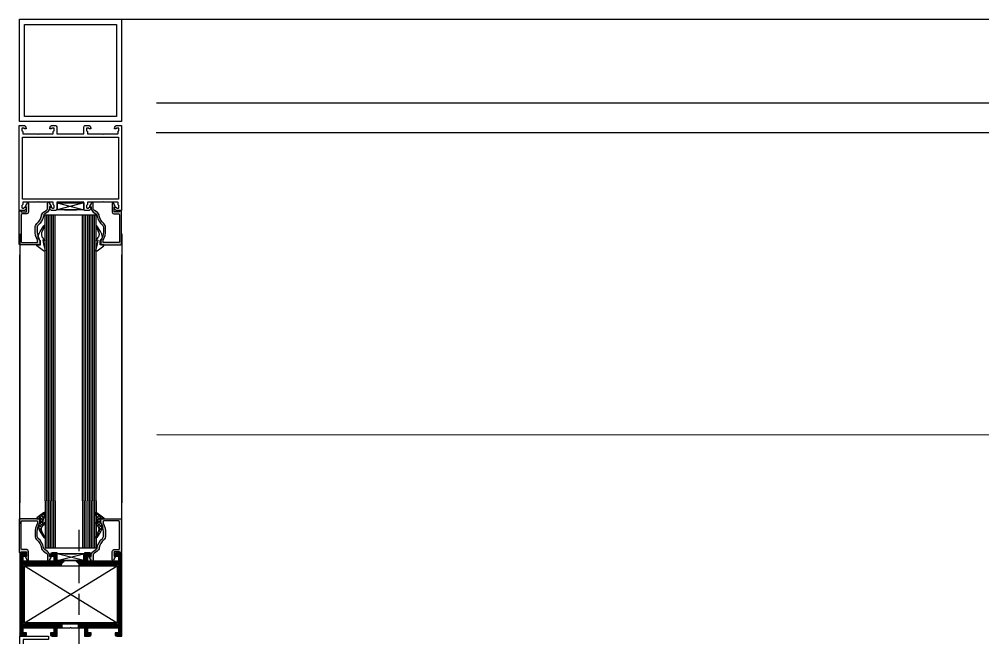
# Model space of a CAD drawing. Header units: inches. Extents: x 21 to 32698, y 13 to 3712.
# Drawn here: x 5101.7 to 5158.3, y 1315.8 to 1352.1 of the extents above; entities that cross this region are included whole.
import ezdxf

# ---------------------------------------------------------------- set-up
doc = ezdxf.new("R2010")
doc.units = ezdxf.units.IN
doc.header["$MEASUREMENT"] = 0
doc.linetypes.add('1+1 dbx a2$0$374_BLD_A1_BLOK_2$0$HIDDEN', pattern=[0.375, 0.25, -0.125])
for name, color, linetype, lineweight in [('Z_MİM_-KM-Gor-15', 8, 'Continuous', 25), ('Z_MİM_00', 8, 'Continuous', 25), ('Z_MİM_11', 8, 'Continuous', 25), ('Z_MİM_MYM_alüminyum levha', 8, 'Continuous', 25), ('Z_MİM_MYM_CAM', 8, 'Continuous', 25), ('Z_MİM_profiller', 8, 'Continuous', 25)]:
    doc.layers.add(name, color=color, linetype=linetype, lineweight=lineweight)

# ---------------------------------------------------------------- blocks, each defined once
blk = doc.blocks.new('*X99')
for p, q in [((0.6000000000000008, 14.74213562373095), (1.057864376269052, 15.2)), ((4.509902576697313, 11.4), (0.7549512883486603, 15.15495128834866)), ((0.9619417888266475, 13.33631045959123), (2.14321790242024, 14.51758657318482)), ((3.299999999999995, 10.84213562373095), (0.9979687022159378, 13.14416692151501)), ((1.298532951600398, 11.90513466939861), (3.153370446972448, 13.75997216477066)), ((1.607645654396018, 10.44648041922786), (4.16352299152466, 13.0023577563565)), ((4.328932188134529, 11.40000000000001), (5.173675536076872, 12.24474334794235)), ((1.069542366343369, 8.140610178208844), (1.571699141100899, 8.642766952966374)), ((4.506407832308855, 7.867960838455727), (1.5542718882059, 10.82009678255868)), ((1.858297259713005, 8.929365071578482), (3.299999999999995, 10.37106781186547)), ((4.501320343559641, 6.105281374238569), (1.898532951600403, 8.708068766197808)), ((1.898762177912838, 7.202063036811945), (3.582646961574107, 8.885947820473213)), ((2.485798732107331, 4.2535656850737), (4.555922317655451, 6.323689270621821)), ((4.046278254943945, 4.792556509887898), (2.487055078389392, 6.351779686442451)), ((2.552893218813454, 6.088427124746192), (4.432233047033633, 7.96776695296637)), ((1.327106781186547, 0.4406601717798216), (0.9114595351060168, 0.8563074178603519)), ((0.9590909090909095, 0.9590909090909095), (3.099999999999991, 3.099999999999991)), ((2.034213562373094, 1.501320343559641), (1.471252403545368, 2.064281502387369)), ((2.741320343559641, 2.561980515339465), (2.031045271984718, 3.272255586914386)), ((3.448427124746186, 3.622640687119284), (2.59083814042407, 4.480229671441403))]:
    blk.add_line(p, q)
blk = doc.blocks.new('A$C26d8dfcf')
h = blk.add_hatch()
h.set_pattern_fill('ANSI31', color=256, scale=0.1, angle=270, style=0)
h.set_pattern_definition([(314.9999999999999, (-13.5388378927928, 266.6406575571668), (0.0088388347648319, 0.0088388347648318), [])])
h.paths.add_polyline_path([(253.7968377056786, 47.57210713510129), (254.0968377056779, 47.57210713510129, -0.4142135623730951), (254.1968377056801, 47.47210713510093), (254.1968377056801, 47.37210713510103), (253.9968377056794, 47.37210713510103), (253.9968377056794, 47.07210713510129), (255.7968377056786, 47.07210713510129), (255.7968377056786, 47.37210713510103), (255.5973913585549, 47.37210713510103), (255.5973913585549, 47.48261541937654, -0.3837041459332901), (255.6968377056801, 47.57210713510129), (255.9968377056794, 47.57210713510129), (255.9968377056794, 47.07210713510129), (256.4314976259848, 47.07210713510129), (256.2729203447016, 46.91385399547106), (256.2729203447016, 46.87210713510103), (253.9968377056794, 46.87210713510103), (253.9968377056794, 44.26291940584042), (253.7968377056786, 44.26291940584042)])
h.paths.add_polyline_path([(253.9968377056794, 43.37210713510103), (256.2968377056786, 43.37210713510103), (256.2968377056786, 43.17210713510121), (255.9968377056794, 43.17210713510121), (255.9968377056794, 42.6721071351012), (255.6968377056801, 42.6721071351012, -0.414213562373095), (255.5968377056779, 42.77210713510111), (255.5968377056779, 42.87210713510103), (255.7968377056786, 42.87210713510103), (255.7968377056786, 43.17210713510121), (253.9968377056794, 43.17210713510121), (253.9968377056794, 42.87210713510103), (254.1968377056801, 42.87210713510103), (254.1968377056801, 42.77210713510111, -0.4142135623730951), (254.0968377056779, 42.6721071351012), (253.7968377056786, 42.6721071351012), (253.7968377056786, 44.26291940584042), (253.9968377056794, 44.26291940584042)])
h.paths.add_polyline_path([(259.5968377056779, 43.37210713510103), (259.5968377056779, 46.87210713510103), (257.2729203447015, 46.87210713510103), (257.2729203447015, 46.91385399547106), (257.1143430633711, 47.07210713510129), (257.5968377056779, 47.07210713510129), (257.5968377056779, 47.57210713510129), (257.8968377056772, 47.57210713510129, -0.414213562373095), (257.9968377056793, 47.47210713510093), (257.9968377056793, 47.37210713510103), (257.7968377056786, 47.37210713510103), (257.7968377056786, 47.07210713510129), (259.5968377056779, 47.07210713510129), (259.5968377056779, 47.37210713510103), (259.3968377056772, 47.37210713510103), (259.3968377056772, 47.47210713510093, -0.4142135623730951), (259.4968377056793, 47.57210713510129), (259.7968377056786, 47.57210713510129), (259.7968377056786, 42.6721071351012), (259.4968377056793, 42.6721071351012, -0.4142135623730951), (259.3968377056772, 42.77210713510111), (259.3968377056772, 42.87210713510103), (259.5968377056779, 42.87210713510103), (259.5968377056779, 43.17210713510121), (257.7968377056786, 43.17210713510121), (257.7968377056786, 42.87210713510103), (257.9968377056793, 42.87210713510103), (257.9968377056793, 42.77210713510111, -0.414213562373095), (257.8968377056772, 42.6721071351012), (257.5968377056779, 42.6721071351012), (257.5968377056779, 43.17210713510121), (257.2368377057173, 43.17210713510121), (257.2368377057173, 43.37210713510103)])
at = {"layer": 'Z_MİM_profiller'}
h = blk.add_hatch(color=256, dxfattribs=at)
edge = h.paths.add_edge_path()
edge.add_line((255.4314656409478, 67.81867010425592), (255.4314656409478, 68.0979293884925))
edge.add_arc((255.4860362415368, 68.09792938850161), 0.0545706005890452, 30.000000009713574, 180.0000000095641, ccw=False)
edge.add_line((255.5332957679421, 68.12521468880414), (255.6474464030507, 67.92749998909221))
edge.add_arc((255.6214656409378, 67.91249998909512), 0.0299999999980027, -90.00000000417958, 29.99999999577898, ccw=False)
edge.add_line((255.6214656409356, 67.88249998909714), (255.5514656409177, 67.88249998909714))
edge.add_line((255.5514656409177, 67.88249998909714), (255.5514656409177, 67.81867010425592))
edge.add_arc((255.2514656409218, 67.81867010424828), 0.2999999999959186, -54.99999999851178, 1.4575221030099783e-09, ccw=False)
edge.add_line((255.4235385718312, 67.5729244909694), (255.2693378171898, 67.46495196018168))
edge.add_arc((255.3840531044608, 67.30112155130274), 0.2000000000177347, 124.999999996698, 169.6787188949018)
edge.add_arc((254.2821763190579, 67.50178931094966), 0.919999999969564, 311.38325674383094, 349.6787189003962, ccw=False)
edge.add_arc((255.0226000712601, 66.66144850676386), 0.2000000000326194, 131.3832567315846, 179.9999999898222)
edge.add_line((254.8226000712275, 66.66144850679939), (254.8226000712275, 66.41488094148053))
edge.add_arc((255.8214656408996, 66.46249998915442), 0.9999999999888028, 182.7294026399551, 208.9550243750632)
edge.add_arc((254.7714656409131, 65.88155248717092), 0.2000000000246805, -9.893028618535027e-10, 28.955024370857814, ccw=False)
edge.add_line((254.9714656409378, 65.88155248716747), (254.9714656409378, 65.69249998910618))
edge.add_arc((254.9414656409452, 65.69249998909409), 0.0299999999926399, -89.9999999770389, 2.3096788481780095e-08, ccw=False)
edge.add_line((254.9414656409572, 65.66249998910143), (253.8014656409178, 65.66249998910143))
edge.add_arc((253.8014656409298, 65.69249998909413), 0.0299999999926968, 179.9999999769847, 269.99999997714747, ccw=False)
edge.add_line((253.7714656409371, 65.69249998910618), (253.7714656409371, 67.6124999891017))
edge.add_arc((253.8014656409298, 67.61249998911376), 0.0299999999926968, 90.00000002285259, 180.0000000230153, ccw=False)
edge.add_line((253.8014656409178, 67.64249998910645), (253.8614656409263, 67.64249998910645))
edge.add_arc((253.861465640938, 67.61249998909013), 0.0300000000163294, 2.2119706954981666e-08, 90.00000002230968, ccw=False)
edge.add_line((253.8914656409543, 67.6124999891017), (253.8914656409543, 67.59249998910627))
edge.add_line((253.8914656409543, 67.59249998910627), (254.1914656409572, 67.59249998910627))
edge.add_line((254.1914656409572, 67.59249998910627), (254.1914656409572, 67.8624999891017))
edge.add_line((254.1914656409572, 67.8624999891017), (254.1564656409464, 67.88270724853328))
edge.add_arc((254.1714656409367, 67.90868801064649), 0.0299999999948789, 150.00000001561, 240.0000000156941, ccw=False)
edge.add_line((254.1454848788235, 67.92368801063685), (254.2440692706514, 68.09444118609917))
edge.add_arc((254.275348034952, 68.07638238311561), 0.0361176059750811, 7.416872449539369e-09, 150.0000000072907, ccw=False)
edge.add_line((254.3114656409271, 68.07638238312029), (254.3114656409271, 67.57249998911084))
edge.add_arc((254.2114656409278, 67.57249998911017), 0.0999999999992554, -89.99999999960909, 3.8272673918982036e-10, ccw=False)
edge.add_line((254.2114656409285, 67.47249998911093), (253.9414656409572, 67.47249998911093))
edge.add_arc((253.9414656409558, 67.42249998910941), 0.0500000000015177, 89.99999999846926, 179.9999999984855)
edge.add_line((253.8914656409543, 67.42249998911073), (253.8914656409543, 65.83249998909696))
edge.add_arc((253.9414656409558, 65.8324999890983), 0.0500000000015177, 180.0000000015307, 270.0000000015307)
edge.add_line((253.9414656409572, 65.78249998909679), (254.8014656409177, 65.78249998909679))
edge.add_arc((254.8014656409173, 65.83249998909652), 0.0499999999997272, 270.0000000004885, 360.0000000005048)
edge.add_line((254.851465640917, 65.83249998909696), (254.851465640917, 65.8841402394678))
edge.add_arc((254.7814656409522, 65.884140239493), 0.069999999964864, 359.9999999793769, 389.0790985033182)
edge.add_arc((255.8214656409593, 66.46249998905716), 1.120000000006087, 177.4209830709163, 209.0790985217773, ccw=False)
edge.add_line((254.7026000712576, 66.51289678409057), (254.7026000712576, 66.66144850679939))
edge.add_arc((255.0226000712559, 66.66144850682169), 0.3199999999982594, 131.3832567457553, 180.0000000039923, ccw=False)
edge.add_arc((254.2821763190177, 67.50178931099835), 0.8000000000208126, 311.3832567423628, 349.6787188989063)
edge.add_arc((255.3840531044412, 67.30112155134353), 0.3199999999881427, 125.00000000166989, 169.6787188999551, ccw=False)
edge.add_line((255.200508644808, 67.56325020550094), (255.354709399493, 67.67122273628866))
edge.add_arc((255.2514656409535, 67.81867010425631), 0.1799999999943192, 304.9999999998297, 359.9999999998733)
h = blk.add_hatch(color=256, dxfattribs=at)
edge = h.paths.add_edge_path()
edge.add_line((258.1114656409263, 67.81867010425592), (258.1114656409263, 68.0979293884925))
edge.add_arc((258.0568950403373, 68.09792938850164), 0.0545706005889883, 359.9999999904061, 509.9999999902525)
edge.add_line((258.0096355139322, 68.12521468880414), (257.8954848788235, 67.92749998909221))
edge.add_arc((257.9214656409364, 67.91249998909511), 0.0299999999980098, 150.0000000041974, 270.0000000040168)
edge.add_line((257.9214656409385, 67.88249998909714), (257.9914656409564, 67.88249998909714))
edge.add_line((257.9914656409564, 67.88249998909714), (257.9914656409564, 67.81867010425592))
edge.add_arc((258.2914656409524, 67.81867010424827), 0.2999999999959755, 179.9999999985371, 234.9999999984953)
edge.add_line((258.119392710043, 67.5729244909694), (258.2735934646844, 67.46495196018168))
edge.add_arc((258.1588781774134, 67.30112155130281), 0.2000000000177091, 10.321281105078185, 55.00000000327702, ccw=False)
edge.add_arc((259.2607549628163, 67.50178931094949), 0.9199999999694776, 190.321281099594, 228.6167432561594)
edge.add_arc((258.520331210614, 66.66144850676376), 0.2000000000326753, 1.020629269987694e-08, 48.6167432684403, ccw=False)
edge.add_line((258.7203312106467, 66.66144850679939), (258.7203312106467, 66.41488094148053))
edge.add_arc((257.7214656409747, 66.46249998915437), 0.9999999999888002, 331.0449756249404, 357.2705973600481, ccw=False)
edge.add_arc((258.7714656409611, 65.88155248717081), 0.2000000000247107, 151.0449756291097, 180.0000000009567)
edge.add_line((258.5714656409364, 65.88155248716747), (258.5714656409364, 65.69249998910618))
edge.add_arc((258.601465640929, 65.6924999890941), 0.0299999999926968, 179.9999999769304, 269.9999999769847)
edge.add_line((258.601465640917, 65.66249998910143), (259.7414656409565, 65.66249998910143))
edge.add_arc((259.7414656409445, 65.69249998909405), 0.0299999999926257, 270.0000000230153, 360.000000023151)
edge.add_line((259.7714656409371, 65.69249998910618), (259.7714656409371, 67.6124999891017))
edge.add_arc((259.7414656409445, 67.61249998911383), 0.0299999999926399, 359.999999976849, 449.9999999769847)
edge.add_line((259.7414656409565, 67.64249998910645), (259.6814656409478, 67.64249998910645))
edge.add_arc((259.6814656409362, 67.61249998909018), 0.0300000000162726, 89.99999997785316, 179.9999999779889)
edge.add_line((259.6514656409199, 67.6124999891017), (259.6514656409199, 67.59249998910627))
edge.add_line((259.6514656409199, 67.59249998910627), (259.351465640917, 67.59249998910627))
edge.add_line((259.351465640917, 67.59249998910627), (259.351465640917, 67.8624999891017))
edge.add_line((259.351465640917, 67.8624999891017), (259.3864656409278, 67.88270724853328))
edge.add_arc((259.3714656409375, 67.90868801064649), 0.0299999999949074, 299.9999999843999, 389.9999999843357)
edge.add_line((259.3974464030507, 67.92368801063685), (259.2988620112228, 68.09444118609917))
edge.add_arc((259.2675832469222, 68.07638238311561), 0.0361176059751057, 29.99999999268681, 179.9999999925831)
edge.add_line((259.2314656409471, 68.07638238312029), (259.2314656409471, 67.57249998911084))
edge.add_arc((259.3314656409464, 67.57249998911018), 0.0999999999992838, 179.9999999996254, 269.9999999996091)
edge.add_line((259.3314656409457, 67.47249998911093), (259.601465640917, 67.47249998911093))
edge.add_arc((259.6014656409184, 67.42249998910938), 0.0500000000015462, 1.5471073311346117e-09, 90.00000000156331, ccw=False)
edge.add_line((259.6514656409199, 67.42249998911073), (259.6514656409199, 65.83249998909696))
edge.add_arc((259.6014656409184, 65.83249998909832), 0.0500000000015462, 269.9999999984367, 359.9999999984367, ccw=False)
edge.add_line((259.601465640917, 65.78249998909679), (258.7414656409564, 65.78249998909679))
edge.add_arc((258.7414656409569, 65.8324999890965), 0.049999999999713, 179.9999999994789, 269.9999999994789, ccw=False)
edge.add_line((258.6914656409572, 65.83249998909696), (258.6914656409572, 65.8841402394678))
edge.add_arc((258.7614656409221, 65.8841402394929), 0.0699999999649208, 150.9209014966107, 180.0000000205417, ccw=False)
edge.add_arc((257.7214656409148, 66.46249998905712), 1.120000000006116, 330.920901478226, 362.5790169290859)
edge.add_line((258.8403312106166, 66.51289678409057), (258.8403312106166, 66.66144850679939))
edge.add_arc((258.5203312106183, 66.66144850682169), 0.3199999999982879, 359.9999999960078, 408.6167432542408)
edge.add_arc((259.2607549628565, 67.50178931099848), 0.8000000000208709, 190.3212811011024, 228.6167432576464, ccw=False)
edge.add_arc((258.1588781774331, 67.3011215513436), 0.3199999999880461, 10.32128110003514, 54.999999998327)
edge.add_line((258.3424226370662, 67.56325020550094), (258.1882218823812, 67.67122273628866))
edge.add_arc((258.2914656409207, 67.81867010425636), 0.1799999999943262, 180.0000000001357, 235.00000000018298, ccw=False)
h = blk.add_hatch(color=256, dxfattribs=at)
edge = h.paths.add_edge_path()
edge.add_line((255.4314656409478, 47.40792374042029), (255.4314656409478, 47.12866445618374))
edge.add_arc((255.4860362415386, 47.1286644561751), 0.0545706005908358, 179.9999999909283, 329.999999990787)
edge.add_line((255.5332957679457, 47.1013791558721), (255.6474464030507, 47.29909385558403))
edge.add_arc((255.6214656409396, 47.3140938555822), 0.0299999999969182, 330.0000000006433, 450.0000000005971)
edge.add_line((255.6214656409393, 47.34409385557909), (255.5514656409177, 47.34409385557909))
edge.add_line((255.5514656409177, 47.34409385557909), (255.5514656409177, 47.40792374042029))
edge.add_arc((255.2514656409218, 47.40792374042795), 0.299999999995947, 359.9999999985371, 414.9999999985073)
edge.add_line((255.4235385718312, 47.65366935370685), (255.2693378171934, 47.76164188449456))
edge.add_arc((255.3840531044625, 47.92547229337785), 0.2000000000202593, 190.3212811062394, 235.0000000044446, ccw=False)
edge.add_arc((254.2821763190579, 47.72480453372657), 0.9199999999695627, 10.32128109960341, 48.61674325616903)
edge.add_arc((255.0226000712601, 48.56514533791239), 0.2000000000326301, 180.0000000101798, 228.6167432684181, ccw=False)
edge.add_line((254.8226000712275, 48.56514533787685), (254.8226000712275, 48.81171290319571))
edge.add_arc((255.8214656408996, 48.76409385552182), 0.9999999999888028, 151.0449756249368, 177.2705973600449, ccw=False)
edge.add_arc((254.7714656409131, 49.34504135750533), 0.2000000000246342, 331.0449756291325, 360.0000000009811)
edge.add_line((254.9714656409378, 49.34504135750875), (254.9714656409378, 49.53409385557005))
edge.add_arc((254.9414656409452, 49.53409385558215), 0.0299999999926399, 359.9999999769032, 449.9999999770389)
edge.add_line((254.9414656409572, 49.56409385557481), (253.8014656409178, 49.56409385557481))
edge.add_arc((253.8014656409298, 49.53409385558211), 0.0299999999926968, 90.0000000229068, 180.0000000230289)
edge.add_line((253.7714656409371, 49.53409385557005), (253.7714656409371, 47.61409385557453))
edge.add_arc((253.8014656409298, 47.61409385556248), 0.0299999999926968, 179.9999999769982, 269.9999999771474)
edge.add_line((253.8014656409178, 47.58409385556979), (253.86146564093, 47.58409385556979))
edge.add_arc((253.8614656409416, 47.61409385558607), 0.0300000000162868, 269.9999999777988, 359.9999999779482)
edge.add_line((253.8914656409579, 47.61409385557453), (253.8914656409579, 47.63409385556997))
edge.add_line((253.8914656409579, 47.63409385556997), (254.1914656409572, 47.63409385556997))
edge.add_line((254.1914656409572, 47.63409385556997), (254.1914656409572, 47.36409385557453))
edge.add_line((254.1914656409572, 47.36409385557453), (254.1564656409464, 47.34388659614295))
edge.add_arc((254.1714656409367, 47.31790583402974), 0.0299999999948789, 119.9999999843059, 209.9999999843782)
edge.add_line((254.1454848788235, 47.30290583403939), (254.244069270655, 47.13215265857707))
edge.add_arc((254.2753480349538, 47.15021146156014), 0.0361176059732888, 209.9999999934658, 359.9999999933497)
edge.add_line((254.3114656409271, 47.15021146155595), (254.3114656409271, 47.65409385556539))
edge.add_arc((254.2114656409278, 47.65409385556606), 0.0999999999992554, 359.9999999996173, 449.9999999996091)
edge.add_line((254.2114656409285, 47.75409385556531), (253.9414656409572, 47.75409385556531))
edge.add_arc((253.9414656409576, 47.80409385556503), 0.0499999999997272, 179.9999999994789, 269.9999999994789, ccw=False)
edge.add_line((253.8914656409579, 47.80409385556549), (253.8914656409579, 49.39409385557929))
edge.add_arc((253.9414656409576, 49.39409385557974), 0.0499999999997272, 90.00000000052108, 180.000000000513, ccw=False)
edge.add_line((253.9414656409572, 49.44409385557946), (254.8014656409177, 49.44409385557946))
edge.add_arc((254.801465640919, 49.39409385557794), 0.0500000000015248, 1.5551790966128465e-09, 90.00000000153068, ccw=False)
edge.add_line((254.8514656409206, 49.39409385557929), (254.8514656409206, 49.34245360520844))
edge.add_arc((254.7814656409539, 49.34245360519014), 0.0699999999666545, -29.0790985089659, 1.497591028964962e-08, ccw=False)
edge.add_arc((255.8214656409593, 48.76409385561906), 1.120000000006062, 150.920901478222, 182.5790169290831)
edge.add_line((254.7026000712576, 48.71369706058567), (254.7026000712576, 48.56514533787685))
edge.add_arc((255.0226000712559, 48.56514533785455), 0.3199999999982594, 179.9999999960065, 228.6167432542438)
edge.add_arc((254.2821763190177, 47.7248045336779), 0.8000000000208126, 10.321281101093689, 48.61674325763721, ccw=False)
edge.add_arc((255.3840531044412, 47.92547229333272), 0.319999999988144, 190.3212811000462, 234.9999999983309)
edge.add_line((255.200508644808, 47.66334363917531), (255.3547093994966, 47.55537110838758))
edge.add_arc((255.2514656409553, 47.40792374042339), 0.1799999999925047, -9.861196303972974e-10, 54.99999999905913, ccw=False)
h = blk.add_hatch(color=256, dxfattribs=at)
edge = h.paths.add_edge_path()
edge.add_line((258.11146564093, 47.40792374042029), (258.11146564093, 47.12866445618374))
edge.add_arc((258.0568950403391, 47.12866445617508), 0.0545706005908073, -149.99999999076158, 9.09409436644637e-09, ccw=False)
edge.add_line((258.0096355139322, 47.1013791558721), (257.8954848788235, 47.29909385558403))
edge.add_arc((257.9214656409363, 47.31409385558114), 0.0299999999979641, 89.9999999958747, 209.9999999958686, ccw=False)
edge.add_line((257.9214656409385, 47.34409385557909), (257.9914656409564, 47.34409385557909))
edge.add_line((257.9914656409564, 47.34409385557909), (257.9914656409564, 47.40792374042029))
edge.add_arc((258.2914656409524, 47.40792374042797), 0.2999999999959755, 125.00000000150379, 180.000000001467, ccw=False)
edge.add_line((258.119392710043, 47.65366935370685), (258.2735934646844, 47.76164188449456))
edge.add_arc((258.1588781774134, 47.92547229337343), 0.2000000000177091, 304.999999996723, 349.6787188949178)
edge.add_arc((259.2607549628163, 47.72480453372674), 0.9199999999694776, 131.3832567438404, 169.678718900406, ccw=False)
edge.add_arc((258.520331210614, 48.56514533791248), 0.2000000000326806, 311.3832567315583, 359.9999999897937)
edge.add_line((258.7203312106467, 48.56514533787685), (258.7203312106467, 48.81171290319571))
edge.add_arc((257.7214656409747, 48.76409385552189), 0.9999999999887998, 2.729402639951466, 28.95502437505927)
edge.add_arc((258.771465640961, 49.34504135750543), 0.2000000000246609, 179.9999999990494, 208.9550243708982, ccw=False)
edge.add_line((258.5714656409364, 49.34504135750875), (258.5714656409364, 49.53409385557005))
edge.add_arc((258.6014656409309, 49.53409385558032), 0.0299999999945158, 90.00000001954129, 180.0000000195956, ccw=False)
edge.add_line((258.6014656409207, 49.56409385557481), (259.7414656409565, 49.56409385557481))
edge.add_arc((259.7414656409445, 49.53409385558218), 0.0299999999926257, -2.316460268048104e-08, 89.99999997698472, ccw=False)
edge.add_line((259.7714656409371, 49.53409385557005), (259.7714656409371, 47.61409385557453))
edge.add_arc((259.7414656409445, 47.61409385556241), 0.0299999999926399, -89.99999997698472, 2.3137488369684434e-08, ccw=False)
edge.add_line((259.7414656409565, 47.58409385556979), (259.6814656409478, 47.58409385556979))
edge.add_arc((259.6814656409362, 47.61409385558606), 0.0300000000162726, 180.0000000220247, 270.0000000221468, ccw=False)
edge.add_line((259.6514656409199, 47.61409385557453), (259.6514656409199, 47.63409385556997))
edge.add_line((259.6514656409199, 47.63409385556997), (259.3514656409206, 47.63409385556997))
edge.add_line((259.3514656409206, 47.63409385556997), (259.3514656409206, 47.36409385557453))
edge.add_line((259.3514656409206, 47.36409385557453), (259.3864656409278, 47.34388659614295))
edge.add_arc((259.3714656409375, 47.31790583402974), 0.0299999999948789, -29.99999998437829, 60.00000001569413, ccw=False)
edge.add_line((259.3974464030507, 47.30290583403939), (259.2988620112228, 47.13215265857707))
edge.add_arc((259.2675832469222, 47.15021146156063), 0.0361176059751057, 180.0000000074169, 330.0000000073132, ccw=False)
edge.add_line((259.2314656409471, 47.15021146155595), (259.2314656409471, 47.65409385556539))
edge.add_arc((259.3314656409464, 47.65409385556604), 0.0999999999992838, 90.00000000039091, 180.0000000003746, ccw=False)
edge.add_line((259.3314656409457, 47.75409385556531), (259.6014656409206, 47.75409385556531))
edge.add_arc((259.6014656409202, 47.80409385556506), 0.0499999999997556, 270.000000000456, 360.0000000004885)
edge.add_line((259.6514656409199, 47.80409385556549), (259.6514656409199, 49.39409385557929))
edge.add_arc((259.6014656409202, 49.39409385557971), 0.0499999999997272, 359.9999999995196, 449.999999999544)
edge.add_line((259.6014656409206, 49.44409385557946), (258.7414656409564, 49.44409385557946))
edge.add_arc((258.7414656409569, 49.39409385557974), 0.0499999999997201, 90.00000000052108, 180.0000000005129)
edge.add_line((258.6914656409572, 49.39409385557929), (258.6914656409572, 49.34245360520844))
edge.add_arc((258.7614656409239, 49.34245360519035), 0.0699999999667398, 179.9999999852044, 209.0790985091347)
edge.add_arc((257.7214656409185, 48.76409385561921), 1.120000000006064, -2.579016929090699, 29.079098521769197, ccw=False)
edge.add_line((258.8403312106202, 48.71369706058567), (258.8403312106202, 48.56514533787685))
edge.add_arc((258.5203312106202, 48.56514533785851), 0.32000000000005, -48.61674325495369, 3.2836169339134358e-09, ccw=False)
edge.add_arc((259.2607549628565, 47.72480453367777), 0.8000000000208656, 131.383256742354, 169.6787188988982)
edge.add_arc((258.1588781774331, 47.92547229333265), 0.3199999999880474, 305.0000000016723, 349.6787188999636, ccw=False)
edge.add_line((258.3424226370662, 47.66334363917531), (258.1882218823812, 47.55537110838758))
edge.add_arc((258.2914656409225, 47.40792374042336), 0.1799999999925117, 125.0000000009283, 180.000000000977)
for p, q in [((253.7968377056786, 66.29734060960891), (253.8001993876896, 50.49943511920672)), ((259.7968377056786, 66.29734060960891), (259.8001993876896, 50.49943511920672)), ((253.7968377056786, 49.27210713510111), (253.8001993876896, 65.07001262550284)), ((259.7968377056786, 49.27210713510111), (259.8001993876896, 65.07001262550284))]:
    blk.add_line(p, q)
at = {"linetype": '1+1 dbx a2$0$374_BLD_A1_BLOK_2$0$HIDDEN', "ltscale": 5}
blk.add_line((257.2768377056746, 48.91845479150152), (257.2768377056746, 8.918454791501517), dxfattribs=at)
for points in [[(259.7856842634755, 72.89734060960879), (253.7856842634756, 72.89734060960879), (253.7856842634756, 78.89734060960882), (259.7856842634755, 78.89734060960882)], [(259.4856842634763, 73.197340609609), (254.0856842634748, 73.197340609609), (254.0856842634748, 78.59734060960864), (259.4856842634763, 78.59734060960864)]]:
    blk.add_lwpolyline(points, close=True)
blk.add_lwpolyline([(256.4314976259848, 47.07210713510129), (255.9968377056794, 47.07210713510129), (255.9968377056794, 47.57210713510129), (255.6968377056801, 47.57210713510129, 0.414213562373095), (255.5968377056779, 47.47210713510093), (255.5968377056779, 47.37210713510103), (255.7968377056786, 47.37210713510103), (255.7968377056786, 47.07210713510129), (253.9968377056794, 47.07210713510129), (253.9968377056794, 47.37210713510103), (254.1968377056801, 47.37210713510103), (254.1968377056801, 47.47210713510093, 0.4142135623730951), (254.0968377056779, 47.57210713510129), (253.7968377056786, 47.57210713510129), (253.7968377056786, 42.6721071351012), (254.0968377056779, 42.6721071351012, 0.4142135623730951), (254.1968377056801, 42.77210713510111), (254.1968377056801, 42.87210713510103), (253.9968377056794, 42.87210713510103), (253.9968377056794, 43.17210713510121), (255.7968377056786, 43.17210713510121), (255.7968377056786, 42.87210713510103), (255.5968377056779, 42.87210713510103), (255.5968377056779, 42.77210713510111, 0.414213562373095), (255.6968377056801, 42.6721071351012), (255.9968377056794, 42.6721071351012), (255.9968377056794, 43.17210713510121), (256.7668377056981, 43.17210713510121), (256.7968377056786, 43.20210713510596), (256.8268377057066, 43.17210713510121), (257.5968377056779, 43.17210713510121), (257.5968377056779, 42.6721071351012), (257.8968377056772, 42.6721071351012, 0.414213562373095), (257.9968377056793, 42.77210713510111), (257.9968377056793, 42.87210713510103), (257.7968377056786, 42.87210713510103), (257.7968377056786, 43.17210713510121), (259.5968377056779, 43.17210713510121), (259.5968377056779, 42.87210713510103), (259.3968377056772, 42.87210713510103), (259.3968377056772, 42.77210713510111, 0.4142135623730951), (259.4968377056793, 42.6721071351012), (259.7968377056786, 42.6721071351012), (259.7968377056786, 47.57210713510129), (259.4968377056793, 47.57210713510129, 0.4142135623730951), (259.3968377056772, 47.47210713510093), (259.3968377056772, 47.37210713510103), (259.5968377056779, 47.37210713510103), (259.5968377056779, 47.07210713510129), (257.7968377056786, 47.07210713510129), (257.7968377056786, 47.37210713510103), (257.9968377056793, 47.37210713510103), (257.9968377056793, 47.47210713510093, 0.414213562373095), (257.8968377056772, 47.57210713510129), (257.5968377056779, 47.57210713510129), (257.5968377056779, 47.07210713510129), (257.1143430633711, 47.07210713510129)], format="xyb")
blk.add_lwpolyline([(257.2729203447015, 46.87210713510103), (259.5968377056779, 46.87210713510103), (259.5968377056779, 43.37210713510103), (253.9968377056794, 43.37210713510103), (253.9968377056794, 46.87210713510103), (256.2729203447016, 46.87210713510103)])
at = {"layer": 'Z_MİM_11'}
for p, q in [((257.5714656409364, 68.11359729167134), (255.9973872691189, 68.11359729167134)), ((255.9973872691189, 68.11359729167134), (257.5714656409364, 67.71359729167125)), ((257.5714656409364, 68.11359729167134), (255.9973872691189, 67.71359729167125)), ((255.9973872691189, 68.11359729167134), (255.9973872691189, 67.71359729167125)), ((255.9973872690971, 68.11359729167134), (257.5714656409364, 68.11359729167134)), ((255.9973872690971, 68.11359729167134), (255.9973872690971, 67.71253551720702)), ((255.9973872690971, 68.11253551720665), (257.5714656409364, 67.71253551720702)), ((257.5714656409364, 68.11253551720665), (255.9973872690971, 67.71253551720702)), ((257.5714656409364, 68.11359729167134), (257.5714656409364, 67.71359729167125)), ((257.5714656409364, 68.11359729167134), (257.5714656409364, 67.71359729167125)), ((257.5714656409364, 67.71359729167125), (255.9973872691189, 67.71359729167125)), ((257.5714656409364, 67.71253551720702), (255.9973872690971, 67.71253551720702)), ((256.4314018260266, 67.71337449174416), (257.1314018260236, 67.71337449174416)), ((257.5714656409364, 47.51405832746922), (255.9973872690971, 47.51405832746922)), ((255.9973872690971, 47.1140583274696), (257.5714656409364, 47.51405832746922)), ((257.5714656409364, 47.1140583274696), (255.9973872690971, 47.51405832746922)), ((255.9973872690971, 47.11299655300489), (255.9973872690971, 47.51405832746922)), ((257.5714656409364, 47.51299655300498), (255.9973872691189, 47.51299655300498)), ((255.9973872691189, 47.11299655300489), (257.5714656409364, 47.51299655300498)), ((257.5714656409364, 47.11299655300489), (255.9973872691189, 47.51299655300498)), ((255.9973872691189, 47.11299655300489), (255.9973872691189, 47.51299655300498)), ((257.5714656409364, 47.11299655300489), (255.9973872691189, 47.11299655300489)), ((255.9973872690971, 47.11299655300489), (257.5714656409364, 47.11299655300489)), ((256.4314018260266, 47.51321935293208), (257.1314018260273, 47.51321935293208)), ((257.5714656409364, 47.11299655300489), (257.5714656409364, 47.51299655300498)), ((257.5714656409364, 47.11299655300489), (257.5714656409364, 47.51299655300498))]:
    blk.add_line(p, q, dxfattribs=at)
at = {"layer": 'Z_MİM_11', "linetype": 'Continuous'}
for p, q in [((254.0805067333167, 46.79830231866026), (259.5263325938286, 43.44990291916018)), ((254.0805067333167, 43.44990291916018), (259.5263325938286, 46.79830231866026))]:
    blk.add_line(p, q, dxfattribs=at)
at = {"layer": 'Z_MİM_11'}
for points in [[(254.8945130276516, 66.0124999891018), (254.8745130276329, 66.1124999891017), (254.9145130276484, 66.27249998911111), (254.9945130276537, 66.43249998912006), (255.2145130276476, 66.76249998910178), (255.2545130276631, 66.8024999891154), (255.2745130276344, 66.78249998912042), (255.2745130276344, 66.76249998910178), (255.084513027643, 66.35249998911559), (255.0745130276336, 66.25249998911568), (255.1045130276616, 66.13249998912033), (255.1545130276609, 66.08249998912015), (255.1845130276415, 66.03249998912042), (255.2345130276444, 65.99249998910636), (255.2645130276469, 65.9524999891155), (255.2845130276437, 65.90249998911577), (255.2645130276469, 65.88249998912033), (255.2345130276444, 65.90249998911577), (255.2045130276602, 65.93249998912006), (255.1745130276322, 65.94249998910618), (255.1545130276609, 65.93249998912006), (255.1745130276322, 65.82249998911084), (255.1945130276508, 65.68249998912006), (255.2345130276444, 65.54249998910609), (255.2645130276469, 65.38249998912033), (255.2845130276437, 65.33249998912015), (255.2845130276437, 65.3024999891154), (255.2645130276469, 65.28249998912042), (255.2345130276444, 65.28249998912042), (255.1945130276508, 65.3024999891154), (254.794513027653, 65.60249998911559), (254.794513027653, 65.66249998910143), (255.0145130276469, 65.66249998910143), (255.0145130276469, 65.88249998912033), (254.9245130276322, 65.98249998912024), (254.9145130276484, 65.99249998910636)], [(254.8945130276516, 49.21409385557446), (254.8745130276329, 49.11409385557454), (254.9145130276484, 48.95409385556512), (254.9945130276537, 48.79409385555618), (255.2145130276476, 48.46409385557445), (255.2545130276631, 48.42409385556084), (255.2745130276344, 48.44409385555582), (255.2745130276344, 48.46409385557445), (255.084513027643, 48.87409385556066), (255.0745130276336, 48.97409385556056), (255.1045130276616, 49.09409385555591), (255.1545130276609, 49.1440938555561), (255.1845130276451, 49.19409385555582), (255.2345130276444, 49.23409385556989), (255.2645130276469, 49.27409385556074), (255.2845130276437, 49.32409385556048), (255.2645130276469, 49.3440938555559), (255.2345130276444, 49.32409385556048), (255.2045130276638, 49.29409385555619), (255.1745130276358, 49.28409385557007), (255.1545130276609, 49.29409385555619), (255.1745130276358, 49.40409385556541), (255.1945130276545, 49.54409385555618), (255.2345130276444, 49.68409385557015), (255.2645130276469, 49.8440938555559), (255.2845130276437, 49.8940938555561), (255.2845130276437, 49.92409385556085), (255.2645130276469, 49.94409385555582), (255.2345130276444, 49.94409385555582), (255.1945130276545, 49.92409385556085), (254.794513027653, 49.62409385556066), (254.794513027653, 49.56409385557481), (255.0145130276469, 49.56409385557481), (255.0145130276469, 49.3440938555559), (254.9245130276359, 49.244093855556), (254.9145130276484, 49.23409385556989)]]:
    blk.add_lwpolyline(points, close=True, dxfattribs=at)
at = {"layer": 'Z_MİM_11', "elevation": 0.0016274945012187}
for points in [[(258.6394519230854, 66.0124999891018), (258.6594519231039, 66.1124999891017), (258.6194519230885, 66.27249998911111), (258.5394519230831, 66.43249998912006), (258.3194519230892, 66.76249998910178), (258.2794519230738, 66.8024999891154), (258.2594519231025, 66.78249998912042), (258.2594519231025, 66.76249998910178), (258.4494519230939, 66.35249998911559), (258.4594519231032, 66.25249998911568), (258.4294519230752, 66.13249998912033), (258.379451923076, 66.08249998912015), (258.3494519230953, 66.03249998912042), (258.2994519230924, 65.99249998910636), (258.26945192309, 65.9524999891155), (258.2494519230932, 65.90249998911577), (258.26945192309, 65.88249998912033), (258.2994519230924, 65.90249998911577), (258.3294519230767, 65.93249998912006), (258.3594519231046, 65.94249998910618), (258.379451923076, 65.93249998912006), (258.3594519231046, 65.82249998911084), (258.339451923086, 65.68249998912006), (258.2994519230924, 65.54249998910609), (258.26945192309, 65.38249998912033), (258.2494519230932, 65.33249998912015), (258.2494519230932, 65.3024999891154), (258.26945192309, 65.28249998912042), (258.2994519230924, 65.28249998912042), (258.339451923086, 65.3024999891154), (258.7394519230838, 65.60249998911559), (258.7394519230838, 65.66249998910143), (258.51945192309, 65.66249998910143), (258.51945192309, 65.88249998912033), (258.6094519231046, 65.98249998912024), (258.6194519230885, 65.99249998910636)], [(258.6394519230854, 49.21409385557446), (258.6594519231039, 49.11409385557454), (258.6194519230885, 48.95409385556512), (258.5394519230868, 48.79409385555618), (258.3194519230892, 48.46409385557445), (258.2794519230774, 48.42409385556084), (258.2594519231025, 48.44409385555582), (258.2594519231025, 48.46409385557445), (258.4494519230939, 48.87409385556066), (258.4594519231032, 48.97409385556056), (258.4294519230752, 49.09409385555591), (258.379451923076, 49.1440938555561), (258.3494519230953, 49.19409385555582), (258.2994519230961, 49.23409385556989), (258.26945192309, 49.27409385556074), (258.2494519230932, 49.32409385556048), (258.26945192309, 49.3440938555559), (258.2994519230961, 49.32409385556048), (258.3294519230767, 49.29409385555619), (258.3594519231046, 49.28409385557007), (258.379451923076, 49.29409385555619), (258.3594519231046, 49.40409385556541), (258.339451923086, 49.54409385555618), (258.2994519230961, 49.68409385557015), (258.26945192309, 49.8440938555559), (258.2494519230932, 49.8940938555561), (258.2494519230932, 49.92409385556085), (258.26945192309, 49.94409385555582), (258.2994519230961, 49.94409385555582), (258.339451923086, 49.92409385556085), (258.7394519230838, 49.62409385556066), (258.7394519230838, 49.56409385557481), (258.51945192309, 49.56409385557481), (258.51945192309, 49.3440938555559), (258.6094519231046, 49.244093855556), (258.6194519230885, 49.23409385556989)]]:
    blk.add_lwpolyline(points, close=True, dxfattribs=at)
at = {"layer": 'Z_MİM_11', "linetype": 'Continuous'}
blk.add_lwpolyline([(259.5263325938286, 46.79830231866026), (259.5263325938286, 43.44990291916018), (254.0805067333167, 43.44990291916018), (254.0805067333167, 46.79830231866026)], close=True, dxfattribs=at)
at = {"layer": 'Z_MİM_MYM_alüminyum levha'}
blk.add_lwpolyline([(256.2403715056644, 19.6321672647241), (253.8124434841557, 19.66254734237236), (253.7966473296765, 42.67210713510666), (255.4967846776126, 42.67210713510666), (255.4967846776126, 42.47210713510685), (253.9967846776126, 42.47210713510685), (254.012306230492, 19.86254734237263), (256.2403715056644, 19.83216726472392)], dxfattribs=at)
at = {"layer": 'Z_MİM_MYM_CAM'}
for p, q in [((255.2896910209711, 50.62130453301733), (255.2896910209711, 67.38598779178983)), ((255.2896910209711, 50.62130453301733), (255.2896910209711, 67.38598779178983)), ((255.3896910209696, 50.62130453301733), (255.3896910209696, 67.38598779178983)), ((255.4896910209718, 50.62130453301733), (255.4896910209718, 67.38598779178983)), ((255.5896910209703, 50.62130453301733), (255.5896910209703, 67.38598779178983)), ((255.6896910209689, 50.62130453301733), (255.6896910209689, 67.38598779178983)), ((255.7896910209711, 50.62130453301733), (255.7896910209711, 67.38598779178983)), ((255.8896910209696, 50.62130453301733), (255.8896910209696, 67.38598779178983)), ((257.4896910209718, 50.62130453301733), (257.4896910209718, 67.38598779178983)), ((257.5896910209703, 50.62130453301733), (257.5896910209703, 67.38598779178983)), ((257.6896910209689, 50.62130453301733), (257.6896910209689, 67.38598779178983)), ((257.7896910209712, 50.62130453301733), (257.7896910209712, 67.38598779178983)), ((257.8896910209696, 50.62130453301733), (257.8896910209696, 67.38598779178983)), ((257.9896910209718, 50.62130453301733), (257.9896910209718, 67.38598779178983)), ((258.0896910209704, 50.62130453301733), (258.0896910209704, 67.38598779178983)), ((258.1896910209689, 50.62130453301733), (258.1896910209689, 67.38598779178983)), ((258.2896910209711, 50.62130453301733), (258.2896910209711, 67.38598779178983)), ((255.2896910209711, 50.62130453301779), (255.2896910209711, 47.8406060528864)), ((255.2896910209711, 50.62130453301779), (255.2896910209711, 47.8406060528864)), ((255.3896910209696, 50.62130453301779), (255.3896910209696, 47.8406060528864)), ((255.4896910209718, 50.62130453301779), (255.4896910209718, 47.8406060528864)), ((255.5896910209703, 50.62130453301779), (255.5896910209703, 47.8406060528864)), ((255.6896910209725, 50.62130453301779), (255.6896910209725, 47.8406060528864)), ((255.7896910209711, 50.62130453301779), (255.7896910209711, 47.8406060528864)), ((255.8896910209696, 50.62130453301779), (255.8896910209696, 47.8406060528864)), ((257.4896910209718, 50.62130453301779), (257.4896910209718, 47.8406060528864)), ((257.5896910209703, 50.62130453301779), (257.5896910209703, 47.8406060528864)), ((257.6896910209725, 50.62130453301779), (257.6896910209725, 47.8406060528864)), ((257.7896910209712, 50.62130453301779), (257.7896910209712, 47.8406060528864)), ((257.8896910209696, 50.62130453301779), (257.8896910209696, 47.8406060528864)), ((257.9896910209718, 50.62130453301779), (257.9896910209718, 47.8406060528864)), ((258.0896910209704, 50.62130453301779), (258.0896910209704, 47.8406060528864)), ((258.1896910209725, 50.62130453301779), (258.1896910209725, 47.8406060528864)), ((258.2896910209711, 50.62130453301779), (258.2896910209711, 47.8406060528864))]:
    blk.add_line(p, q, dxfattribs=at)
for points in [[(258.2896910209711, 67.38598779178983), (255.2896910209711, 67.38598779178983)], [(258.2896910209711, 47.8406060528864), (255.2896910209711, 47.8406060528864)]]:
    blk.add_lwpolyline(points, dxfattribs=at)
at = {"layer": 'Z_MİM_profiller'}
for points in [[(255.6718852420818, 67.83749998910162, 0.3659773818134529), (255.7014656409192, 67.81249998914836), (255.7914656409557, 67.81249998910197, 0.4142135623664355), (255.8214656409364, 67.84249998910627), (255.8214656409364, 67.95249998909229, 0.3659773818297277), (255.7964656409349, 67.98208038802068, -0.3659773818185847), (255.7714656409371, 68.01166078692586), (255.7714656409371, 68.13249998909714, 0.4142135623730951), (255.7414656409565, 68.16249998910189), (254.9014656409164, 68.16249998910189), (254.8714656409357, 68.19249998910664), (254.841465640955, 68.16249998910189), (254.0014656409185, 68.16249998910189, 0.4142135623797549), (253.9714656409378, 68.13249998909714), (253.9714656409378, 68.01166078692586, -0.3659773818243679), (253.9464656409364, 67.98208038802068, 0.3659773818359685), (253.9214656409349, 67.95249998909229), (253.9214656409349, 67.84249998910627, 0.4142135623730951), (253.9514656409192, 67.81249998910197), (254.0414656409557, 67.81249998914836, 0.3659773818200302), (254.0710460397895, 67.83749998910162, -0.3660338920111112), (254.1006324188347, 67.86249998849644), (254.1614656409256, 67.8624999891017, -0.4142135624130529), (254.1714656409349, 67.8524999890924), (254.1714656409349, 67.81249998910197, -0.4142135623730951), (254.0214656409371, 67.66249998910189), (253.7814656409464, 67.66249998910189, -0.4142135624130529), (253.7714656409371, 67.6724999891112), (253.7714656409371, 70.66249998910189), (253.7714656409371, 72.65249998909258, -0.4142135624130529), (253.7814656409464, 72.66249998910189), (254.0214656409371, 72.66249998910189, -0.4142135623730951), (254.1714656409349, 72.51249998910178), (254.1714656409349, 72.47249998911094, -0.4142135624130529), (254.1614656409256, 72.46249998910163), (254.1006324188347, 72.46249998970734, -0.3660338920111112), (254.0710460397895, 72.4874999891017, 0.3659773818200369), (254.0414656409557, 72.5124999890554), (253.9514656409192, 72.51249998910178, 0.4142135623730951), (253.9214656409349, 72.48249998909705), (253.9214656409349, 72.37249998911102, 0.3659773818359742), (253.9464656409364, 72.34291959018266, -0.3659773818243708), (253.9714656409378, 72.31333919127745), (253.9714656409378, 72.19249998910664, 0.4142135623797547), (254.0014656409185, 72.16249998910189), (254.841465640955, 72.16249998910189), (254.8714656409357, 72.13249998909714), (254.9014656409164, 72.16249998910189), (255.7414656409565, 72.16249998910189, 0.4142135623730953), (255.7714656409371, 72.19249998910664), (255.7714656409371, 72.31333919127745, -0.3659773818185818), (255.7964656409349, 72.34291959018266, 0.3659773818297249), (255.8214656409364, 72.37249998911102), (255.8214656409364, 72.48249998909705, 0.4142135623664356), (255.7914656409557, 72.51249998910178), (255.7014656409192, 72.5124999890554, 0.3659773818134495), (255.6718852420818, 72.4874999891017, -0.3660338920111112), (255.6422988630402, 72.46249998970734), (255.5814656409457, 72.46249998910163, -0.4142135624130529), (255.5714656409364, 72.47249998911094), (255.5714656409364, 72.51249998910178, -0.4142135623730951), (255.7214656409378, 72.66249998910189), (255.8914656409543, 72.66249998910189, -0.4142135623720959), (255.9714656409378, 72.58249998909696), (255.9714656409378, 72.19249998910664, 0.4142135623708753), (256.0014656409185, 72.16249998910189), (257.5414656409557, 72.16249998910189, 0.4142135623708753), (257.5714656409364, 72.19249998910664), (257.5714656409364, 72.58249755902035, -0.4142135623736777), (257.6514656409163, 72.66249998910189), (257.8214656409364, 72.66249998910189, -0.4142135623730951), (257.9714656409378, 72.51249998910178), (257.9714656409378, 72.47249998911094, -0.4142135624057273), (257.9614656409285, 72.46249998910163), (257.900632418834, 72.46249998970734, -0.3660338920166462), (257.8710460397888, 72.4874999891017, 0.3659773818083075), (257.841465640955, 72.5124999890554), (257.7514656409185, 72.51249998910178, 0.4142135623671014), (257.7214656409378, 72.48249998909705), (257.7214656409378, 72.37249998911102, 0.3659773818293341), (257.7464656409357, 72.34291959018266, -0.3659773818193637), (257.7714656409371, 72.31333919127745), (257.7714656409371, 72.19249998910664, 0.4142135623728733), (257.8014656409177, 72.16249998910189), (258.6414656409543, 72.16249998910189), (258.6714656409349, 72.13249998909714), (258.7014656409192, 72.16249998910189), (259.5414656409557, 72.16249998910189, 0.4142135623666576), (259.5714656409364, 72.19249998910664), (259.5714656409364, 72.31333919127745, -0.3659773818098706), (259.5964656409378, 72.34291959018266, 0.3659773818290439), (259.6214656409356, 72.37249998911102), (259.6214656409356, 72.48249998909705, 0.4142135623695432), (259.591465640955, 72.51249998910178), (259.5014656409185, 72.5124999890554, 0.3659773818182627), (259.4718852420811, 72.4874999891017, -0.3659773818412156), (259.4423048431527, 72.46249998910163), (259.3814656409449, 72.46249998910163, -0.414213562392408), (259.3714656409356, 72.47249998911094), (259.3714656409356, 72.51249998910178, -0.4142135623730951), (259.5214656409371, 72.66249998910189), (259.7614656409279, 72.66249998910189, -0.414213562395072), (259.7714656409371, 72.65249998909258), (259.7714656409371, 70.66249998910189), (259.7714656409371, 67.6724999891112, -0.414213562395072), (259.7614656409279, 67.66249998910189), (259.5214656409371, 67.66249998910189, -0.4142135623730951), (259.3714656409356, 67.81249998910197), (259.3714656409356, 67.8524999890924, -0.4142135623924082), (259.3814656409449, 67.8624999891017), (259.4423048431527, 67.8624999891017, -0.3659773818412168), (259.4718852420811, 67.83749998910162, 0.3659773818182614), (259.5014656409185, 67.81249998914836), (259.591465640955, 67.81249998910197, 0.4142135623695433), (259.6214656409356, 67.84249998910627), (259.6214656409356, 67.95249998909229, 0.3659773818290382), (259.5964656409378, 67.98208038802068, -0.3659773818098723), (259.5714656409364, 68.01166078692586), (259.5714656409364, 68.13249998909714, 0.4142135623666576), (259.5414656409557, 68.16249998910189), (258.7014656409192, 68.16249998910189), (258.6714656409349, 68.19249998910664), (258.6414656409543, 68.16249998910189), (257.8014656409177, 68.16249998910189, 0.4142135623728734), (257.7714656409371, 68.13249998909714), (257.7714656409371, 68.01166078692586, -0.365977381819361), (257.7464656409357, 67.98208038802068, 0.3659773818293397), (257.7214656409378, 67.95249998909229), (257.7214656409378, 67.84249998910627, 0.4142135623671014), (257.7514656409185, 67.81249998910197), (257.841465640955, 67.81249998914836, 0.3659773818083129), (257.8710460397888, 67.83749998910162, -0.3660338920166155), (257.900632418834, 67.86249998849644), (257.9614656409285, 67.8624999891017, -0.4142135624057273), (257.9714656409378, 67.8524999890924), (257.9714656409378, 67.81249998910197, -0.4142135623730951), (257.8214656409364, 67.66249998910189), (257.6514656409163, 67.66249998910189, -0.4142135623735947), (257.5714656409364, 67.74250241918298), (257.5714656409364, 68.13249998909714, 0.4142135623708751), (257.5414656409557, 68.16249998910189), (256.0014656409185, 68.16249998910189, 0.414213562370875), (255.9714656409378, 68.13249998909714), (255.9714656409378, 67.74249998910636, -0.4142135623720961), (255.8914656409543, 67.66249998910189), (255.7214656409378, 67.66249998910189, -0.4142135623730951), (255.5714656409364, 67.81249998910197), (255.5714656409364, 67.8524999890924, -0.4142135624130529), (255.5814656409457, 67.8624999891017), (255.6422988630402, 67.86249998849644, -0.3660338920111112)], [(255.4314656409478, 67.81867010425592), (255.4314656409478, 68.0979293884925, -0.7673269879780606), (255.5332957679421, 68.12521468880414), (255.6474464030507, 67.92749998909221, -0.5773502691895704), (255.6214656409356, 67.88249998909714), (255.5514656409177, 67.88249998909714), (255.5514656409177, 67.81867010425592, -0.2446984432288821), (255.4235385718312, 67.5729244909694), (255.2693378171898, 67.46495196018168, 0.197455453508841), (255.1872893927648, 67.3369550798302, -0.1686681947434591), (254.8903815440862, 66.81150936470158, 0.2153708107689416), (254.8226000712275, 66.66144850679939), (254.8226000712275, 66.41488094148053, 0.1149329606274341), (254.9464656409364, 65.978377070835, -0.1270166537925254), (254.9714656409378, 65.88155248716747), (254.9714656409378, 65.69249998910618, -0.4142135623735391), (254.9414656409572, 65.66249998910143), (253.8014656409178, 65.66249998910143, -0.4142135623739831), (253.7714656409371, 65.69249998910618), (253.7714656409371, 67.6124999891017, -0.4142135623739831), (253.8014656409178, 67.64249998910645), (253.8614656409263, 67.64249998910645, -0.4142135623739831), (253.8914656409543, 67.6124999891017), (253.8914656409543, 67.59249998910627), (254.1914656409572, 67.59249998910627), (254.1914656409572, 67.8624999891017), (254.1564656409464, 67.88270724853328, -0.4142135623734795), (254.1454848788235, 67.92368801063685), (254.2440692706514, 68.09444118609917, -0.7673269879781915), (254.3114656409271, 68.07638238312029), (254.3114656409271, 67.57249998911084, -0.4142135623730951), (254.2114656409285, 67.47249998911093), (253.9414656409572, 67.47249998911093, 0.4142135623730951), (253.8914656409543, 67.42249998911073), (253.8914656409543, 65.83249998909696, 0.4142135623730951), (253.9414656409572, 65.78249998909679), (254.8014656409177, 65.78249998909679, 0.4142135623730951), (254.851465640917, 65.83249998909696), (254.851465640917, 65.8841402394678, 0.1275668014316753), (254.8426421115219, 65.91816140119727, -0.1390199349809964), (254.7026000712576, 66.51289678409057), (254.7026000712576, 66.66144850679939, -0.2153708107689559), (254.8110504277538, 66.90154587942925, 0.168668194743365), (255.0692311657622, 67.35845519695249, -0.197455453509212), (255.200508644808, 67.56325020550094), (255.354709399493, 67.67122273628866, 0.2446984432292466)], [(258.1114656409263, 67.81867010425592), (258.1114656409263, 68.0979293884925, 0.7673269879780606), (258.0096355139322, 68.12521468880414), (257.8954848788235, 67.92749998909221, 0.5773502691895704), (257.9214656409385, 67.88249998909714), (257.9914656409564, 67.88249998909714), (257.9914656409564, 67.81867010425592, 0.2446984432288821), (258.119392710043, 67.5729244909694), (258.2735934646844, 67.46495196018168, -0.197455453508841), (258.3556418891094, 67.3369550798302, 0.1686681947434591), (258.6525497377879, 66.81150936470158, -0.2153708107689416), (258.7203312106467, 66.66144850679939), (258.7203312106467, 66.41488094148053, -0.1149329606274341), (258.5964656409378, 65.978377070835, 0.1270166537925254), (258.5714656409364, 65.88155248716747), (258.5714656409364, 65.69249998910618, 0.4142135623735391), (258.601465640917, 65.66249998910143), (259.7414656409565, 65.66249998910143, 0.4142135623739831), (259.7714656409371, 65.69249998910618), (259.7714656409371, 67.6124999891017, 0.4142135623739831), (259.7414656409565, 67.64249998910645), (259.6814656409478, 67.64249998910645, 0.4142135623739831), (259.6514656409199, 67.6124999891017), (259.6514656409199, 67.59249998910627), (259.351465640917, 67.59249998910627), (259.351465640917, 67.8624999891017), (259.3864656409278, 67.88270724853328, 0.4142135623734795), (259.3974464030507, 67.92368801063685), (259.2988620112228, 68.09444118609917, 0.7673269879781915), (259.2314656409471, 68.07638238312029), (259.2314656409471, 67.57249998911084, 0.4142135623730951), (259.3314656409457, 67.47249998911093), (259.601465640917, 67.47249998911093, -0.4142135623730951), (259.6514656409199, 67.42249998911073), (259.6514656409199, 65.83249998909696, -0.4142135623730951), (259.601465640917, 65.78249998909679), (258.7414656409564, 65.78249998909679, -0.4142135623730951), (258.6914656409572, 65.83249998909696), (258.6914656409572, 65.8841402394678, -0.1275668014316753), (258.7002891703523, 65.91816140119727, 0.1390199349809964), (258.8403312106166, 66.51289678409057), (258.8403312106166, 66.66144850679939, 0.2153708107689559), (258.7318808541204, 66.90154587942925, -0.168668194743365), (258.473700116112, 67.35845519695249, 0.197455453509212), (258.3424226370662, 67.56325020550094), (258.1882218823812, 67.67122273628866, -0.2446984432292466)], [(255.4314656409478, 47.40792374042029), (255.4314656409478, 47.12866445618374, 0.7673269879780606), (255.5332957679457, 47.1013791558721), (255.6474464030507, 47.29909385558403, 0.5773502691895704), (255.6214656409393, 47.34409385557909), (255.5514656409177, 47.34409385557909), (255.5514656409177, 47.40792374042029, 0.2446984432288821), (255.4235385718312, 47.65366935370685), (255.2693378171934, 47.76164188449456, -0.197455453508841), (255.1872893927648, 47.88963876484602, 0.1686681947434591), (254.8903815440862, 48.41508447997465, -0.2153708107689416), (254.8226000712275, 48.56514533787685), (254.8226000712275, 48.81171290319571, -0.1149329606274341), (254.9464656409364, 49.24821677384125, 0.1270166537925254), (254.9714656409378, 49.34504135750875), (254.9714656409378, 49.53409385557005, 0.4142135623735391), (254.9414656409572, 49.56409385557481), (253.8014656409178, 49.56409385557481, 0.4142135623739831), (253.7714656409371, 49.53409385557005), (253.7714656409371, 47.61409385557453, 0.4142135623739831), (253.8014656409178, 47.58409385556979), (253.86146564093, 47.58409385556979, 0.4142135623739831), (253.8914656409579, 47.61409385557453), (253.8914656409579, 47.63409385556997), (254.1914656409572, 47.63409385556997), (254.1914656409572, 47.36409385557453), (254.1564656409464, 47.34388659614295, 0.4142135623734795), (254.1454848788235, 47.30290583403939), (254.244069270655, 47.13215265857707, 0.7673269879781915), (254.3114656409271, 47.15021146155595), (254.3114656409271, 47.65409385556539, 0.4142135623730951), (254.2114656409285, 47.75409385556531), (253.9414656409572, 47.75409385556531, -0.4142135623730951), (253.8914656409579, 47.80409385556549), (253.8914656409579, 49.39409385557929, -0.4142135623730951), (253.9414656409572, 49.44409385557946), (254.8014656409177, 49.44409385557946, -0.4142135623730951), (254.8514656409206, 49.39409385557929), (254.8514656409206, 49.34245360520844, -0.1275668014316753), (254.8426421115219, 49.30843244347896, 0.1390199349809964), (254.7026000712576, 48.71369706058567), (254.7026000712576, 48.56514533787685, 0.2153708107689559), (254.8110504277538, 48.32504796524699, -0.168668194743365), (255.0692311657622, 47.86813864772375, 0.197455453509212), (255.200508644808, 47.66334363917531), (255.3547093994966, 47.55537110838758, -0.2446984432292466)], [(258.11146564093, 47.40792374042029), (258.11146564093, 47.12866445618374, -0.7673269879780606), (258.0096355139322, 47.1013791558721), (257.8954848788235, 47.29909385558403, -0.5773502691895704), (257.9214656409385, 47.34409385557909), (257.9914656409564, 47.34409385557909), (257.9914656409564, 47.40792374042029, -0.2446984432288821), (258.119392710043, 47.65366935370685), (258.2735934646844, 47.76164188449456, 0.197455453508841), (258.3556418891094, 47.88963876484602, -0.1686681947434591), (258.6525497377879, 48.41508447997465, 0.2153708107689416), (258.7203312106467, 48.56514533787685), (258.7203312106467, 48.81171290319571, 0.1149329606274341), (258.5964656409378, 49.24821677384125, -0.1270166537925254), (258.5714656409364, 49.34504135750875), (258.5714656409364, 49.53409385557005, -0.4142135623735391), (258.6014656409207, 49.56409385557481), (259.7414656409565, 49.56409385557481, -0.4142135623739831), (259.7714656409371, 49.53409385557005), (259.7714656409371, 47.61409385557453, -0.4142135623739831), (259.7414656409565, 47.58409385556979), (259.6814656409478, 47.58409385556979, -0.4142135623739831), (259.6514656409199, 47.61409385557453), (259.6514656409199, 47.63409385556997), (259.3514656409206, 47.63409385556997), (259.3514656409206, 47.36409385557453), (259.3864656409278, 47.34388659614295, -0.4142135623734795), (259.3974464030507, 47.30290583403939), (259.2988620112228, 47.13215265857707, -0.7673269879781915), (259.2314656409471, 47.15021146155595), (259.2314656409471, 47.65409385556539, -0.4142135623730951), (259.3314656409457, 47.75409385556531), (259.6014656409206, 47.75409385556531, 0.4142135623730951), (259.6514656409199, 47.80409385556549), (259.6514656409199, 49.39409385557929, 0.4142135623730951), (259.6014656409206, 49.44409385557946), (258.7414656409564, 49.44409385557946, 0.4142135623730951), (258.6914656409572, 49.39409385557929), (258.6914656409572, 49.34245360520844, 0.1275668014316753), (258.700289170356, 49.30843244347896, -0.1390199349809964), (258.8403312106202, 48.71369706058567), (258.8403312106202, 48.56514533787685, -0.2153708107689559), (258.7318808541204, 48.32504796524699, 0.168668194743365), (258.473700116112, 47.86813864772375, -0.197455453509212), (258.3424226370662, 47.66334363917531), (258.1882218823812, 47.55537110838758, 0.2446984432292466)]]:
    blk.add_lwpolyline(points, format="xyb", close=True, dxfattribs=at)
blk.add_lwpolyline([(253.9514656409192, 71.98249998909705), (259.591465640955, 71.98249998909705), (259.591465640955, 68.34249998910627), (253.9514656409192, 68.34249998910627)], close=True, dxfattribs=at)
at = {"layer": 'Z_MİM_11', "extrusion": (0, 0, -1), "xscale": 0.1, "yscale": 0.1, "zscale": -0.1}
blk.add_blockref('*X99', (-255.3445130276523, 48.42409385556084, 0.0016274945012187), dxfattribs=at)
at = {"layer": 'Z_MİM_11', "xscale": 0.1, "yscale": 0.1, "zscale": 0.1}
blk.add_blockref('*X99', (258.1894519230846, 48.42409385556084), dxfattribs=at)
blk = doc.blocks.new('-KM- AL-2 EĞİMLİ CEPHE')
at = {"layer": 'Z_MİM_-KM-Gor-15'}
for p, q in [((-265.9465228293338, -0.2128238248187699, -0.001627494501216), (-27.5605608452388, -0.2128238248187699, 1.72501539168e-05)), ((-157.2918615394709, -5.142430514028106, 8.6250769584e-06), (-259.5263040870559, -5.13254414310063, -0.0016130735561993)), ((-157.2918615394709, -6.891555296389027, 8.6250769584e-06), (-259.5405227095944, -6.881667524022986, -0.0016133022168048)), ((-157.2918615394709, -24.63350342849573, 8.6250769584e-06), (-259.5140409362648, -24.62361784839231, -0.0016129445242698))]:
    blk.add_line(p, q, dxfattribs=at)
blk.add_blockref('A$C26d8dfcf', (-521.3600420525931, -79.11069514093606, 1.72501539168e-05))

msp = doc.modelspace()

# ---------------------------------------------------------------- block references
at = {"layer": 'Z_MİM_00'}
msp.add_blockref('-KM- AL-2 EĞİMLİ CEPHE', (5369.317827415297, 1352.295967590131), dxfattribs=at)

doc.saveas('drawing.dxf')
